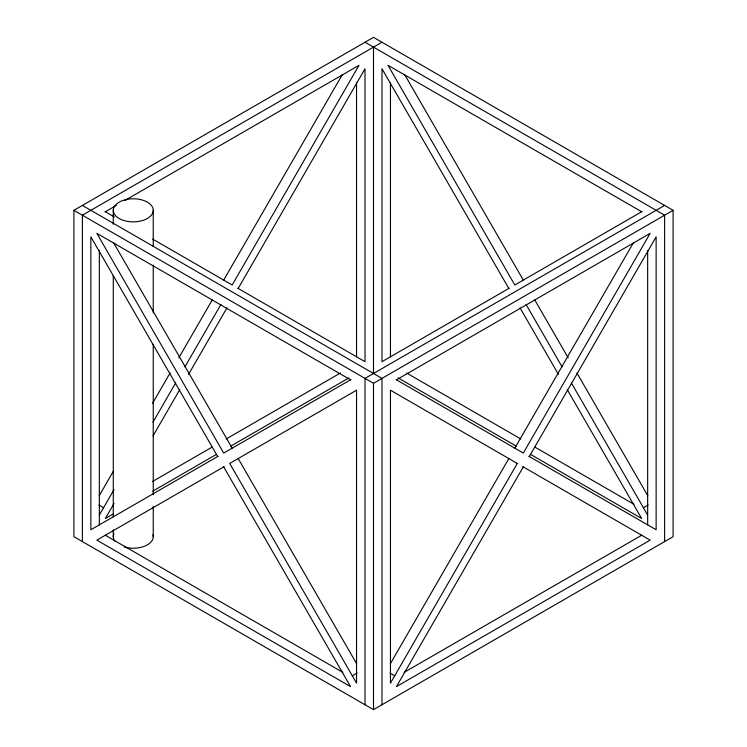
<?xml version="1.0" encoding="UTF-8"?>
<svg xmlns="http://www.w3.org/2000/svg" width="747" height="747" viewBox="0 0 747 747"><rect width="100%" height="100%" fill="white"/><g stroke="black" fill="none" stroke-linecap="round" stroke-linejoin="round"><path stroke-width="1.12" d="M99.174 495.784L113.693 470.629M152.631 403.193L170.064 373.005M178.776 357.906L212.475 299.538M223.698 280.088L342.397 74.504M99.342 515.075L114.039 489.612M152.976 422.186L175.638 382.931M184.929 366.833L220.953 304.431M114.067 503.413L105.336 518.53L113.423 513.861M153.051 435.893L179.812 389.532M188.543 374.415L226.948 307.904M238.181 288.445L365.022 68.752L365.022 361.688L237.751 288.202M390.289 663.859L508.819 458.555M514.814 448.163L633.512 242.579M523.302 466.912L396.452 686.605L650.142 540.146L522.872 466.66M529.296 456.52L656.137 236.827L656.137 529.754L528.867 456.277M73.906 210.318L373.5 37.35L673.094 210.318L673.094 536.682L373.5 709.65L73.906 536.682L73.906 210.318L373.5 383.286L673.094 210.318M381.978 42.243L82.385 215.211L82.385 541.575M105.336 211.756L116.457 205.332M124.544 200.663L359.027 65.288L232.186 284.99L152.649 239.068M152.444 481.544L212.083 447.117M226.229 438.947L340.436 373.005M152.846 491.106L216.518 454.344M230.664 446.174L348.914 377.907M218.133 456.277L90.863 529.754L90.863 236.827L217.704 456.52M350.969 379.579L223.698 453.065L96.858 233.363L350.548 379.831M509.249 288.202L381.978 361.688L381.978 68.752L508.819 288.445M642.084 211.504L514.814 284.99L387.973 65.288L641.664 211.756M664.615 205.425L365.022 378.393L365.022 704.757M224.128 466.66L96.858 540.146L350.548 686.605L223.698 466.912M396.452 379.831L650.142 233.363L523.302 453.065L396.031 379.579M352.304 675.802L357.01 673.084M643.419 507.727L648.125 505.009M404.146 672.375L641.664 535.244M365.022 42.243L664.615 215.211L664.615 541.575M406.564 373.005L520.771 438.947M534.917 447.117L633.97 504.3M398.086 377.907L516.336 446.174M530.482 454.344L641.664 518.53L567.188 389.532M104.916 211.504L114.403 216.985M82.385 205.425L381.978 378.393L381.978 704.757M98.875 505.009L103.581 507.727M389.99 673.084L394.696 675.802M105.336 535.244L342.854 672.375M404.603 74.504L523.302 280.088M534.525 299.538L568.224 357.906M576.936 373.005L647.826 495.784M526.047 304.431L562.071 366.833M571.362 382.931L647.658 515.075M520.052 307.904L558.457 374.415M113.488 242.579L232.186 448.163M238.181 458.555L356.711 663.859M647.658 250.6L647.658 524.861M390.457 82.525L390.457 356.786M373.5 47.145L373.5 373.5M373.5 383.286L373.5 709.65M356.543 82.525L356.543 356.786M153.247 210.318A19.982 11.541 0 0 1 123.264 220.309A19.982 11.541 0 0 1 123.264 200.327A19.982 11.541 0 0 1 153.247 210.318L153.247 246.454M153.247 265.101L153.247 312.89M153.247 344.358L153.247 494.719M153.247 506.373L153.247 536.682M113.273 210.318L113.273 224.305M113.273 275.587L113.273 516.868M113.273 529.688L113.273 536.682M99.342 250.6L99.342 524.861M152.939 534.675A19.982 11.541 0 0 1 145.142 545.954A19.982 11.541 0 0 1 124.179 546.963M115.15 541.556A19.982 11.541 0 0 1 113.955 533.694M517.298 463.448L390.457 683.141L390.457 390.214L517.298 463.448M356.543 390.214L229.702 463.448L356.543 683.141L356.543 390.214"/></g></svg>
